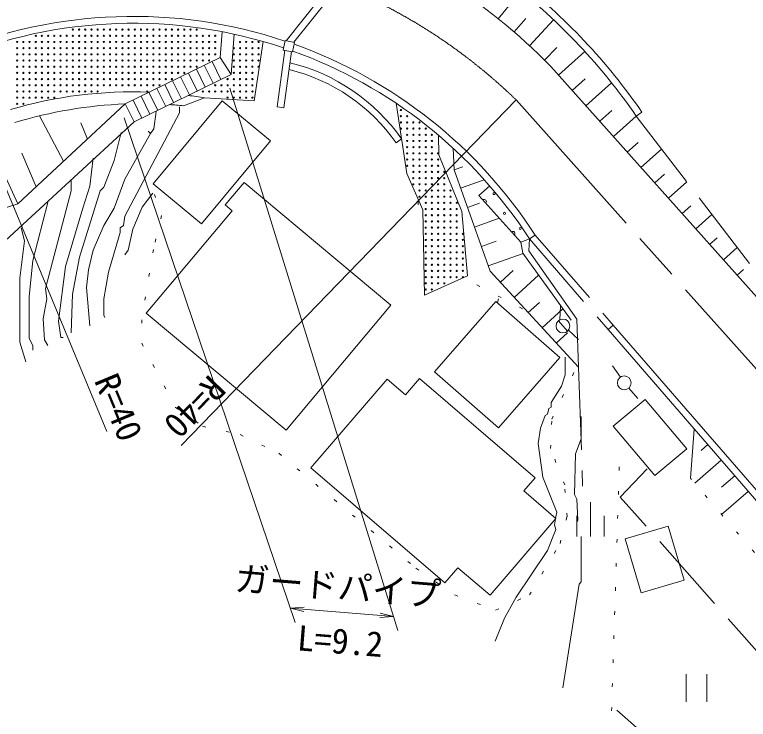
# Model space of a CAD drawing. Units: millimetres, scale not verified. Extents: x 40000 to 680000, y 20000 to 380000.
# Drawn here: x 267570 to 320902, y 242794 to 294035 of the extents above; entities that cross this region are included whole.
import ezdxf
from ezdxf.enums import TextEntityAlignment as Align

# ---------------------------------------------------------------- set-up
doc = ezdxf.new("R2010")
doc.units = ezdxf.units.MM
doc.header["$LTSCALE"] = 1000
for name, pattern in [('CHAIN', [18.5, 12, -1.5, 3.5, -1.5]), ('DASHED', [7.5, 6, -1.5]), ('DOTTED', [1.75, 0.25, -1.5])]:
    doc.linetypes.add(name, pattern=pattern)
for name, color, linetype, lineweight in [('M-BGD', 7, 'Continuous', 13), ('M-BMK', 2, 'CHAIN', 13), ('M-STR-HTXT', 7, 'Continuous', 13)]:
    doc.layers.add(name, color=color, linetype=linetype, lineweight=lineweight)
doc.styles.add('ＭＳ ゴシック', font='')
doc.styles.get('ＭＳ ゴシック').set_extended_font_data('MS Gothic')

# ---------------------------------------------------------------- blocks, each defined once
blk = doc.blocks.new('田')
at = {"color": 7, "linetype": 'Continuous', "lineweight": 13}
for p, q in [((-0.75, 2), (-0.75, 0)), ((0.75, 0), (0.75, 2))]:
    blk.add_line(p, q, dxfattribs=at)
blk = doc.blocks.new('荒地')
at = {"color": 7, "linetype": 'Continuous', "lineweight": 13}
for p, q in [((0, 0), (0, 2.5)), ((-1, 1.5), (-1, 0)), ((1, 1.5), (1, 0))]:
    blk.add_line(p, q, dxfattribs=at)
blk = doc.blocks.new('電話柱1')
at = {"color": 7, "linetype": 'Continuous', "lineweight": 13}
for p, q in [((-1.203, 0.848), (-0.496, 0.14)), ((-0.516, 0.002), (0.484, 0.002)), ((1.475, 0.164), (0.478, 0.078))]:
    blk.add_line(p, q, dxfattribs=at)
blk.add_circle((-0.016, 0.002), 0.5, dxfattribs=at)
blk = doc.blocks.new('open_arrow')
at = {"color": 0, "linetype": 'Continuous', "lineweight": -2}
blk.add_lwpolyline([(7.5, 1.25), (0, 0), (7.5, -1.25)], dxfattribs=at)

msp = doc.modelspace()

# ---------------------------------------------------------------- linework, layer by layer
at = {"layer": 'M-BGD', "linetype": 'DASHED'}
for p, q in [((294964, 301786), (287316, 292135)), ((295445, 301588), (287867, 292025)), ((312758, 286651), (331350, 262474)), ((305418, 277996), (311084, 271455)), ((304998, 277724), (310709, 271130)), ((308553, 268394), (308858, 259761)), ((328389, 240003), (311589, 258957)), ((313378, 241665), (311334, 243453))]:
    msp.add_line(p, q, dxfattribs=at)
at = {"layer": 'M-BGD'}
for p, q in [((302728, 293737), (304358, 295759)), ((303879, 292776), (304725, 293753)), ((304997, 291775), (306746, 293663)), ((282498, 290918), (282647, 292798)), ((283297, 289691), (283529, 292617)), ((284972, 287779), (285643, 292083)), ((287226, 292153), (287089, 291466)), ((287913, 292015), (287226, 292153)), ((287776, 291329), (287913, 292015)), ((287198, 291444), (286649, 287336)), ((287089, 291466), (287776, 291329)), ((287689, 291346), (287145, 287270)), ((306079, 290737), (306985, 291649)), ((307104, 289642), (309020, 291352)), ((275611, 287542), (282498, 290918)), ((282498, 290918), (283297, 289691)), ((281350, 290355), (281990, 289051)), ((281924, 290637), (282564, 289332)), ((306551, 290262), (341001, 251661)), ((276251, 286237), (283297, 289691)), ((280203, 289793), (280842, 288488)), ((280777, 290074), (281416, 288769)), ((279055, 289230), (279695, 287925)), ((279629, 289511), (280268, 288207)), ((308103, 288523), (309048, 289367)), ((309101, 287404), (310967, 289069)), ((277907, 288667), (278547, 287363)), ((278481, 288949), (279121, 287644)), ((276759, 288104), (277399, 286800)), ((277333, 288386), (277973, 287081)), ((267804, 280279), (275611, 287542)), ((275611, 287542), (276251, 286237)), ((276185, 287823), (276825, 286518)), ((279841, 287413), (281378, 287985)), ((281378, 287985), (284972, 287779)), ((295306, 287590), (296087, 282486)), ((286649, 287336), (287145, 287270)), ((310100, 286285), (310982, 287072)), ((313170, 286935), (312758, 286651)), ((271129, 283372), (269375, 286681)), ((311099, 285165), (312760, 286648)), ((276251, 286237), (266895, 277610)), ((272873, 284994), (272369, 286166)), ((267804, 280279), (265363, 285482)), ((277437, 285383), (275574, 282081)), ((277267, 285553), (277437, 285383)), ((295702, 285002), (295304, 284722)), ((298398, 283855), (298368, 285275)), ((299436, 284331), (299507, 282746)), ((312098, 284046), (312887, 284751)), ((313097, 282927), (314594, 284264)), ((269126, 281509), (268089, 283955)), ((300081, 279719), (298398, 283855)), ((299507, 282746), (300147, 282975)), ((299507, 282746), (302132, 275386)), ((296087, 282486), (297229, 279833)), ((314095, 281808), (314803, 282440)), ((299982, 281415), (301707, 282030)), ((315094, 280689), (316428, 281879)), ((301316, 280880), (302100, 281585)), ((301316, 280880), (304368, 277486)), ((267804, 280279), (250649, 274719)), ((269986, 280388), (268885, 276155)), ((296910, 280473), (296910, 280219)), ((300486, 280002), (301369, 280317)), ((316093, 279570), (316719, 280128)), ((297229, 279833), (297371, 273642)), ((300481, 275040), (300081, 279719)), ((317092, 278451), (318261, 279495)), ((275574, 279372), (275489, 278695)), ((300990, 278589), (302797, 279233)), ((268039, 278525), (268293, 277594)), ((305418, 277996), (304998, 277724)), ((301494, 277176), (302578, 277563)), ((304368, 277486), (304998, 277724)), ((304368, 277486), (304511, 276687)), ((304949, 276856), (304998, 277724)), ((318090, 277332), (318634, 277817)), ((308429, 271884), (304949, 276856)), ((319089, 276213), (320095, 277110)), ((301997, 275763), (304526, 276665)), ((304511, 276687), (308020, 271809)), ((302132, 275386), (308553, 268394)), ((302876, 274576), (303812, 275436)), ((320088, 275093), (320550, 275506)), ((297371, 273642), (300481, 275040)), ((303890, 273471), (305657, 275094)), ((269817, 274123), (269901, 273361)), ((302752, 273361), (302667, 273107)), ((304905, 272367), (305722, 273117)), ((305920, 271262), (307421, 272641)), ((308429, 271884), (308553, 268394)), ((311084, 271455), (310709, 271130)), ((310709, 271130), (333543, 244767)), ((311084, 271455), (333910, 245107)), ((306934, 270157), (307751, 270907)), ((311599, 267675), (311035, 268501)), ((312211, 266886), (312871, 266135)), ((316700, 260320), (316969, 263903)), ((317951, 262769), (317468, 262351)), ((318933, 261635), (317005, 259965)), ((311589, 258957), (313548, 261001)), ((319915, 260502), (318949, 259665)), ((320897, 259368), (318960, 257690)), ((306901, 257528), (306816, 256935)), ((304022, 251686), (303175, 250162)), ((303175, 250162), (302498, 248469))]:
    msp.add_line(p, q, dxfattribs=at)
at = {"layer": 'M-BGD', "linetype": 'DOTTED'}
for p, q in [((277740, 280969), (278251, 279435)), ((278251, 279435), (277655, 276965)), ((277655, 276965), (276803, 271854)), ((301171, 274385), (304789, 272493)), ((276803, 271854), (276803, 270150)), ((276803, 270150), (279273, 265465)), ((306616, 264614), (308453, 268503)), ((279273, 265465), (281232, 264103)), ((306531, 262484), (306616, 264614)), ((281232, 264103), (283958, 263506)), ((283958, 263506), (286769, 262143)), ((307553, 259843), (306531, 262484)), ((286769, 262143), (296735, 253795)), ((310961, 243403), (311557, 262229)), ((331604, 242975), (316700, 260320)), ((307724, 257544), (307553, 259843)), ((307213, 255584), (307724, 257544)), ((304998, 251836), (307213, 255584)), ((296735, 253795), (299546, 251836)), ((299546, 251836), (302528, 250729)), ((302528, 250729), (304998, 251836))]:
    msp.add_line(p, q, dxfattribs=at)
at = {"layer": 'M-BGD'}
for points in [[(286158, 284852), (282663, 287765), (277646, 281745), (281141, 278832)], [(284242, 281836), (282868, 280196), (283376, 279770), (277140, 272325), (287297, 263817), (294908, 272903)], [(307202, 269111), (302542, 273177), (298082, 268064), (302742, 263999)], [(294643, 267536), (289104, 261075), (298849, 252722), (299790, 253820), (302129, 251815), (306921, 257405), (304595, 259398), (305415, 260355), (296989, 267577), (295975, 266394)], [(316424, 262457), (313394, 266055), (311087, 264112), (314117, 260514)], [(315073, 256850), (316237, 252908), (313114, 251986), (311949, 255927)]]:
    msp.add_lwpolyline(points, close=True, dxfattribs=at)
for points in [[(275574, 279372), (279553, 286907), (279553, 287331)], [(277860, 286992), (277691, 285722), (277437, 285383)], [(275320, 285468), (274812, 283436), (274050, 281489), (273796, 281235), (272272, 276409), (271764, 273699), (271679, 270905)], [(273288, 283605), (273034, 281573), (272526, 279965), (271256, 275731), (270748, 271752)], [(271679, 281997), (271679, 281235), (269817, 274123)], [(275574, 282081), (274812, 279965), (274050, 278695), (273288, 276917), (272949, 275477), (272780, 274207), (273034, 271413)], [(277606, 281065), (276844, 280049), (276167, 278441), (275828, 276917), (275574, 276578)], [(275489, 278695), (275235, 278525), (275235, 278187)], [(275235, 278187), (274389, 275308), (274050, 273361), (274050, 272175), (274135, 272006)], [(268293, 277594), (267954, 274885), (267954, 270228), (268377, 268789)], [(268885, 276155), (268631, 273530), (268631, 270482), (268885, 269974), (268885, 269635)], [(269901, 273361), (269647, 271921), (269732, 270397), (269986, 269974)], [(270748, 271752), (270917, 270567), (271087, 270567)], [(307578, 269127), (307578, 267857), (307324, 267011), (306562, 265825), (306562, 265487), (306393, 265402), (306308, 264979), (306139, 264894), (305800, 263963), (305631, 262862), (305969, 260407), (306985, 257867), (306901, 257528)], [(308763, 264809), (308763, 263201), (308340, 262100), (308255, 259137), (308425, 258798), (308509, 257274), (308425, 257105)], [(304022, 251686), (306308, 255073), (306901, 256597), (306816, 256935)], [(308763, 256089), (308763, 252787), (308594, 252617), (307409, 245082)]]:
    msp.add_lwpolyline(points, dxfattribs=at)
for centre, radius in [((271801, 292951), 45), ((272250, 292951), 45), ((272700, 292951), 45), ((273151, 292950), 45), ((273600, 292950), 45), ((274051, 292951), 45), ((274500, 292950), 45), ((274950, 292950), 45), ((275401, 292951), 45), ((275850, 292951), 45), ((276301, 292950), 45), ((276751, 292951), 45), ((277200, 292951), 45), ((277651, 292950), 45), ((278101, 292951), 45), ((278550, 292951), 45), ((279001, 292950), 45), ((279450, 292950), 45), ((279900, 292951), 45), ((280351, 292951), 45), ((280800, 292950), 45), ((269101, 292500), 45), ((269550, 292500), 45), ((270001, 292501), 45), ((270450, 292500), 45), ((270900, 292500), 45), ((271351, 292501), 45), ((271800, 292501), 45), ((272251, 292500), 45), ((272701, 292501), 45), ((273150, 292501), 45), ((273601, 292500), 45), ((274051, 292501), 45), ((274500, 292501), 45), ((274951, 292500), 45), ((275400, 292500), 45), ((275850, 292501), 45), ((276301, 292501), 45), ((276750, 292500), 45), ((277201, 292501), 45), ((277651, 292501), 45), ((278100, 292500), 45), ((278551, 292500), 45), ((279001, 292501), 45), ((279450, 292501), 45), ((279901, 292500), 45), ((280350, 292500), 45), ((280800, 292501), 45), ((281251, 292500), 45), ((281700, 292500), 45), ((282150, 292501), 45), ((267750, 292051), 45), ((268201, 292050), 45), ((268651, 292051), 45), ((269100, 292051), 45), ((269551, 292050), 45), ((270001, 292051), 45), ((270450, 292051), 45), ((270901, 292050), 45), ((271350, 292050), 45), ((271800, 292051), 45), ((272251, 292051), 45), ((272700, 292050), 45), ((273151, 292051), 45), ((273601, 292051), 45), ((274050, 292050), 45), ((274501, 292050), 45), ((274951, 292051), 45), ((275400, 292051), 45), ((275851, 292050), 45), ((276300, 292050), 45), ((276750, 292051), 45), ((277201, 292050), 45), ((277650, 292050), 45), ((278100, 292051), 45), ((278551, 292050), 45), ((279000, 292050), 45), ((279451, 292051), 45), ((279900, 292051), 45), ((280351, 292050), 45), ((280801, 292051), 45), ((281250, 292051), 45), ((281701, 292050), 45), ((282151, 292051), 45), ((283950, 292050), 45), ((284401, 292051), 45), ((284850, 292050), 45), ((285300, 292050), 45), ((267750, 291601), 45), ((267751, 291150), 45), ((268200, 291150), 45), ((268201, 291601), 45), ((268650, 291600), 45), ((268650, 291151), 45), ((269101, 291601), 45), ((269101, 291150), 45), ((269550, 291150), 45), ((269551, 291601), 45), ((270000, 291600), 45), ((270000, 291151), 45), ((270451, 291600), 45), ((270451, 291151), 45), ((270900, 291150), 45), ((270901, 291601), 45), ((271350, 291601), 45), ((271351, 291151), 45), ((271800, 291151), 45), ((271801, 291600), 45), ((272250, 291600), 45), ((272251, 291150), 45), ((272700, 291601), 45), ((272701, 291151), 45), ((273150, 291151), 45), ((273151, 291600), 45), ((273600, 291600), 45), ((273601, 291150), 45), ((274050, 291601), 45), ((274051, 291150), 45), ((274500, 291150), 45), ((274501, 291600), 45), ((274950, 291600), 45), ((274950, 291151), 45), ((275401, 291601), 45), ((275401, 291150), 45), ((275850, 291601), 45), ((275850, 291150), 45), ((276301, 291600), 45), ((276301, 291151), 45), ((276750, 291150), 45), ((276751, 291601), 45), ((277200, 291601), 45), ((277200, 291150), 45), ((277651, 291600), 45), ((277651, 291151), 45), ((278100, 291151), 45), ((278101, 291600), 45), ((278550, 291601), 45), ((278551, 291150), 45), ((279000, 291601), 45), ((279001, 291151), 45), ((279450, 291151), 45), ((279451, 291600), 45), ((279900, 291600), 45), ((279901, 291150), 45), ((280351, 291601), 45), ((280351, 291151), 45), ((280800, 291600), 45), ((280800, 291151), 45), ((281250, 291600), 45), ((281251, 291150), 45), ((281700, 291150), 45), ((281701, 291601), 45), ((282150, 291601), 45), ((282150, 291151), 45), ((283500, 291601), 45), ((283501, 291151), 45), ((283951, 291600), 45), ((283951, 291151), 45), ((284400, 291150), 45), ((284401, 291601), 45), ((284850, 291601), 45), ((284851, 291150), 45), ((285300, 291150), 45), ((285301, 291600), 45), ((267750, 290701), 45), ((268201, 290700), 45), ((268651, 290701), 45), ((269100, 290701), 45), ((269551, 290700), 45), ((270001, 290700), 45), ((270450, 290700), 45), ((270900, 290701), 45), ((271351, 290700), 45), ((271800, 290700), 45), ((272251, 290701), 45), ((272700, 290700), 45), ((273151, 290700), 45), ((273601, 290701), 45), ((274050, 290701), 45), ((274501, 290700), 45), ((274951, 290701), 45), ((275400, 290701), 45), ((275851, 290700), 45), ((276301, 290701), 45), ((276750, 290701), 45), ((277201, 290700), 45), ((277650, 290700), 45), ((278100, 290701), 45), ((278551, 290701), 45), ((279000, 290700), 45), ((279451, 290701), 45), ((279901, 290701), 45), ((280350, 290700), 45), ((280801, 290700), 45), ((281250, 290700), 45), ((281700, 290701), 45), ((283501, 290700), 45), ((283950, 290700), 45), ((284401, 290701), 45), ((284851, 290700), 45), ((285300, 290700), 45), ((267750, 290250), 45), ((268201, 290251), 45), ((268650, 290250), 45), ((269100, 290250), 45), ((269551, 290251), 45), ((270000, 290251), 45), ((270451, 290250), 45), ((270901, 290251), 45), ((271350, 290251), 45), ((271801, 290250), 45), ((272251, 290251), 45), ((272700, 290251), 45), ((273151, 290250), 45), ((273600, 290250), 45), ((274050, 290251), 45), ((274501, 290251), 45), ((274950, 290250), 45), ((275401, 290251), 45), ((275851, 290251), 45), ((276300, 290250), 45), ((276751, 290250), 45), ((277200, 290250), 45), ((277650, 290251), 45), ((278101, 290250), 45), ((278550, 290250), 45), ((279000, 290251), 45), ((279451, 290250), 45), ((279900, 290250), 45), ((280351, 290251), 45), ((280801, 290250), 45), ((283500, 290251), 45), ((283951, 290250), 45), ((284401, 290250), 45), ((284850, 290251), 45), ((285300, 290251), 45), ((267751, 289800), 45), ((268201, 289801), 45), ((268650, 289801), 45), ((269101, 289800), 45), ((269550, 289800), 45), ((270000, 289801), 45), ((270451, 289801), 45), ((270900, 289800), 45), ((271351, 289800), 45), ((271801, 289801), 45), ((272250, 289800), 45), ((272701, 289800), 45), ((273151, 289801), 45), ((273600, 289801), 45), ((274051, 289800), 45), ((274500, 289800), 45), ((274950, 289801), 45), ((275401, 289800), 45), ((275850, 289800), 45), ((276300, 289801), 45), ((276751, 289800), 45), ((277200, 289800), 45), ((277651, 289801), 45), ((278100, 289801), 45), ((278551, 289800), 45), ((279001, 289801), 45), ((279450, 289801), 45), ((279901, 289800), 45), ((283501, 289800), 45), ((283951, 289801), 45), ((284400, 289801), 45), ((284851, 289800), 45), ((267751, 289351), 45), ((268200, 289350), 45), ((268651, 289350), 45), ((269101, 289351), 45), ((269550, 289351), 45), ((270001, 289350), 45), ((270450, 289350), 45), ((270900, 289351), 45), ((271351, 289350), 45), ((271800, 289350), 45), ((272250, 289351), 45), ((272701, 289351), 45), ((273150, 289350), 45), ((273601, 289351), 45), ((274050, 289351), 45), ((274501, 289350), 45), ((274951, 289351), 45), ((275400, 289351), 45), ((275851, 289350), 45), ((276301, 289350), 45), ((276750, 289351), 45), ((277200, 289351), 45), ((277651, 289350), 45), ((278100, 289350), 45), ((278551, 289351), 45), ((279000, 289350), 45), ((283050, 289351), 45), ((283501, 289350), 45), ((283950, 289350), 45), ((284400, 289351), 45), ((284851, 289351), 45), ((267750, 288900), 45), ((268200, 288901), 45), ((268651, 288900), 45), ((269100, 288900), 45), ((269551, 288901), 45), ((270000, 288901), 45), ((270451, 288900), 45), ((270901, 288901), 45), ((271350, 288901), 45), ((271801, 288900), 45), ((272251, 288900), 45), ((272700, 288901), 45), ((273150, 288901), 45), ((273601, 288900), 45), ((274050, 288900), 45), ((274501, 288901), 45), ((274950, 288900), 45), ((275400, 288900), 45), ((275851, 288901), 45), ((276300, 288901), 45), ((276751, 288900), 45), ((277201, 288901), 45), ((277650, 288901), 45), ((278101, 288900), 45), ((282151, 288901), 45), ((282600, 288900), 45), ((283051, 288900), 45), ((283500, 288900), 45), ((283950, 288901), 45), ((284401, 288900), 45), ((284850, 288900), 45), ((267751, 288450), 45), ((267751, 288001), 45), ((268200, 288001), 45), ((268201, 288450), 45), ((268650, 288450), 45), ((268651, 288000), 45), ((269100, 288451), 45), ((269101, 288001), 45), ((269550, 288001), 45), ((269551, 288450), 45), ((270000, 288450), 45), ((270001, 288000), 45), ((270451, 288451), 45), ((270451, 288001), 45), ((270900, 288450), 45), ((271350, 288450), 45), ((271801, 288451), 45), ((272250, 288451), 45), ((272701, 288450), 45), ((273151, 288451), 45), ((273600, 288451), 45), ((277200, 288450), 45), ((281250, 288451), 45), ((281701, 288450), 45), ((282150, 288450), 45), ((282601, 288451), 45), ((283050, 288001), 45), ((283051, 288450), 45), ((283500, 288450), 45), ((283500, 288001), 45), ((283951, 288451), 45), ((283951, 288000), 45), ((284400, 288451), 45), ((284400, 288000), 45), ((284851, 288450), 45), ((284851, 288001), 45), ((267750, 287550), 45), ((268200, 287551), 45), ((295650, 287100), 45), ((295650, 286651), 45), ((296101, 286650), 45), ((295651, 286200), 45), ((296100, 286200), 45), ((296550, 286201), 45), ((297001, 286200), 45), ((295651, 285751), 45), ((296100, 285750), 45), ((296100, 285301), 45), ((296551, 285751), 45), ((296551, 285300), 45), ((297000, 285751), 45), ((297000, 285300), 45), ((297451, 285750), 45), ((297451, 285301), 45), ((297900, 285300), 45), ((296101, 284851), 45), ((296550, 284851), 45), ((297001, 284850), 45), ((297451, 284851), 45), ((297900, 284851), 45), ((296100, 284400), 45), ((296551, 284401), 45), ((297001, 284401), 45), ((297451, 284400), 45), ((297901, 284400), 45), ((296100, 283951), 45), ((296551, 283950), 45), ((297000, 283950), 45), ((297451, 283951), 45), ((297901, 283951), 45), ((298350, 283950), 45), ((296101, 283501), 45), ((296550, 283501), 45), ((297001, 283500), 45), ((297451, 283501), 45), ((297900, 283501), 45), ((298350, 283501), 45), ((296100, 283050), 45), ((296551, 283050), 45), ((297001, 283051), 45), ((297450, 283051), 45), ((297901, 283050), 45), ((298351, 283051), 45), ((296550, 282150), 45), ((296551, 282600), 45), ((297000, 282600), 45), ((297000, 282151), 45), ((297450, 282601), 45), ((297451, 282150), 45), ((297900, 282150), 45), ((297901, 282601), 45), ((298350, 282600), 45), ((298350, 282151), 45), ((298801, 282601), 45), ((298801, 282150), 45), ((296550, 281700), 45), ((297001, 281701), 45), ((297450, 281701), 45), ((297901, 281700), 45), ((298351, 281701), 45), ((298800, 281701), 45), ((297001, 281250), 45), ((297450, 281250), 45), ((297901, 281251), 45), ((298350, 281250), 45), ((298801, 281250), 45), ((299251, 281251), 45), ((302418, 281023), 75), ((297000, 280801), 45), ((297451, 280800), 45), ((297900, 280800), 45), ((298350, 280801), 45), ((298801, 280800), 45), ((299250, 280800), 45), ((297451, 280351), 45), ((297901, 280350), 45), ((298351, 280350), 45), ((298800, 280350), 45), ((299250, 280351), 45), ((299701, 280350), 45), ((297450, 279900), 45), ((297451, 279450), 45), ((297901, 279901), 45), ((297901, 279451), 45), ((298350, 279451), 45), ((298351, 279901), 45), ((298800, 279900), 45), ((298800, 279451), 45), ((299251, 279901), 45), ((299251, 279450), 45), ((299700, 279901), 45), ((299700, 279450), 45), ((303178, 279587), 75), ((297451, 279001), 45), ((297900, 279001), 45), ((298351, 279000), 45), ((298801, 279001), 45), ((299250, 279001), 45), ((299701, 279000), 45), ((297450, 278550), 45), ((297900, 278551), 45), ((298351, 278551), 45), ((298800, 278550), 45), ((299251, 278550), 45), ((299701, 278551), 45), ((304310, 278489), 75), ((297450, 278101), 45), ((297901, 278100), 45), ((298350, 278100), 45), ((298800, 278101), 45), ((299251, 278100), 45), ((299700, 278100), 45), ((300151, 278101), 45), ((297451, 277651), 45), ((297900, 277651), 45), ((298351, 277650), 45), ((298801, 277651), 45), ((299250, 277651), 45), ((299701, 277650), 45), ((300151, 277651), 45), ((297450, 276751), 45), ((297451, 277200), 45), ((297900, 277200), 45), ((298351, 277201), 45), ((298800, 277200), 45), ((298800, 276751), 45), ((299251, 277200), 45), ((299701, 277201), 45), ((300150, 277201), 45), ((300150, 276751), 45), ((297451, 276301), 45), ((297901, 276750), 45), ((297901, 276301), 45), ((298350, 276750), 45), ((298351, 276300), 45), ((298801, 276300), 45), ((299250, 276300), 45), ((299251, 276750), 45), ((299700, 276750), 45), ((299700, 276301), 45), ((300151, 276300), 45), ((297451, 275850), 45), ((297900, 275850), 45), ((298351, 275851), 45), ((298801, 275851), 45), ((299250, 275850), 45), ((299701, 275851), 45), ((300150, 275851), 45), ((297450, 275401), 45), ((297901, 275400), 45), ((298351, 275400), 45), ((298800, 275401), 45), ((299250, 275401), 45), ((299701, 275400), 45), ((300150, 275400), 45), ((297451, 274950), 45), ((297901, 274951), 45), ((298350, 274951), 45), ((298801, 274950), 45), ((299251, 274951), 45), ((299700, 274951), 45), ((300151, 274950), 45), ((297451, 274500), 45), ((297900, 274500), 45), ((298350, 274501), 45), ((298801, 274501), 45), ((297450, 274050), 45), ((297900, 274051), 45), ((311881, 267262), 500)]:
    msp.add_circle(centre, radius, dxfattribs=at)
for centre, radius, start, end in [((275346, 259780), 43622, 44.3293, 70.8206), ((276626, 261754), 44380, 34.5685, 51.8329), ((276626, 261754), 43880, 34.5685, 51.8581), ((276187, 259112), 34800, 71.5179, 112.5588), ((276187, 259112), 34300, 71.4128, 112.5834), ((276187, 259112), 34800, 32.8635, 70.3544), ((276187, 259112), 34300, 32.8635, 70.2321), ((284246, 276921), 14020, 35.2008, 76.2362), ((284246, 276921), 13533, 35.2008, 75.9694), ((276148, 257072), 31352, 87.7795, 106.4458), ((276148, 257072), 31352, 80.3973, 82.6103), ((276770, 256129), 31434, 92.1123, 107.0178), ((276770, 256129), 31434, 84.3941, 86.2619), ((301710, 280442), 150, 311.9606, 131.9606), ((303791, 278127), 150, 311.9606, 131.9606)]:
    msp.add_arc(centre, radius, start, end, dxfattribs=at)
at = {"layer": 'M-BMK'}
msp.add_line((304022, 287839), (337964, 249807), dxfattribs=at)
msp.add_arc((276187, 259112), 40000, 45.9036, 112.5588, dxfattribs=at)
at = {"layer": 'M-STR-HTXT'}
for p, q in [((260842, 296051), (274269, 263729)), ((283217, 288695), (295434, 249246)), ((304022, 287839), (279667, 262703)), ((275532, 286545), (287968, 249844)), ((295115, 250275), (287619, 250876))]:
    msp.add_line(p, q, dxfattribs=at)

# ---------------------------------------------------------------- block references
at = {"layer": 'M-BGD', "xscale": 1000, "yscale": 1000}
for name, p, rotation in [('電話柱1', (307439, 271383), 312.56122), ('荒地', (309432, 256098), 1e-05), ('田', (317133, 244073), 1e-05)]:
    msp.add_blockref(name, p, dxfattribs=dict(at, rotation=rotation))
at = {"layer": 'M-STR-HTXT', "xscale": 133, "yscale": 133}
for p, rotation in [((287619, 250876), 355.4), ((295115, 250275), 175.4)]:
    msp.add_blockref('open_arrow', p, dxfattribs=dict(at, rotation=rotation))

# ---------------------------------------------------------------- texts
at = {"layer": 'M-STR-HTXT', "style": 'ＭＳ ゴシック'}
for rotation, p in [(292.559, (274730, 262620)), (225.904, (277871, 264744))]:
    msp.add_text('R=40', height=1833, rotation=rotation, dxfattribs=at).set_placement(p, align=Align.BOTTOM_RIGHT)
for s, p in [('ガードパイプ', (290951, 251007)), ('L=9.2', (291120, 247021))]:
    msp.add_text(s, height=1833, rotation=355.415, dxfattribs=at).set_placement(p, align=Align.BOTTOM_CENTER)

doc.saveas('drawing.dxf')
